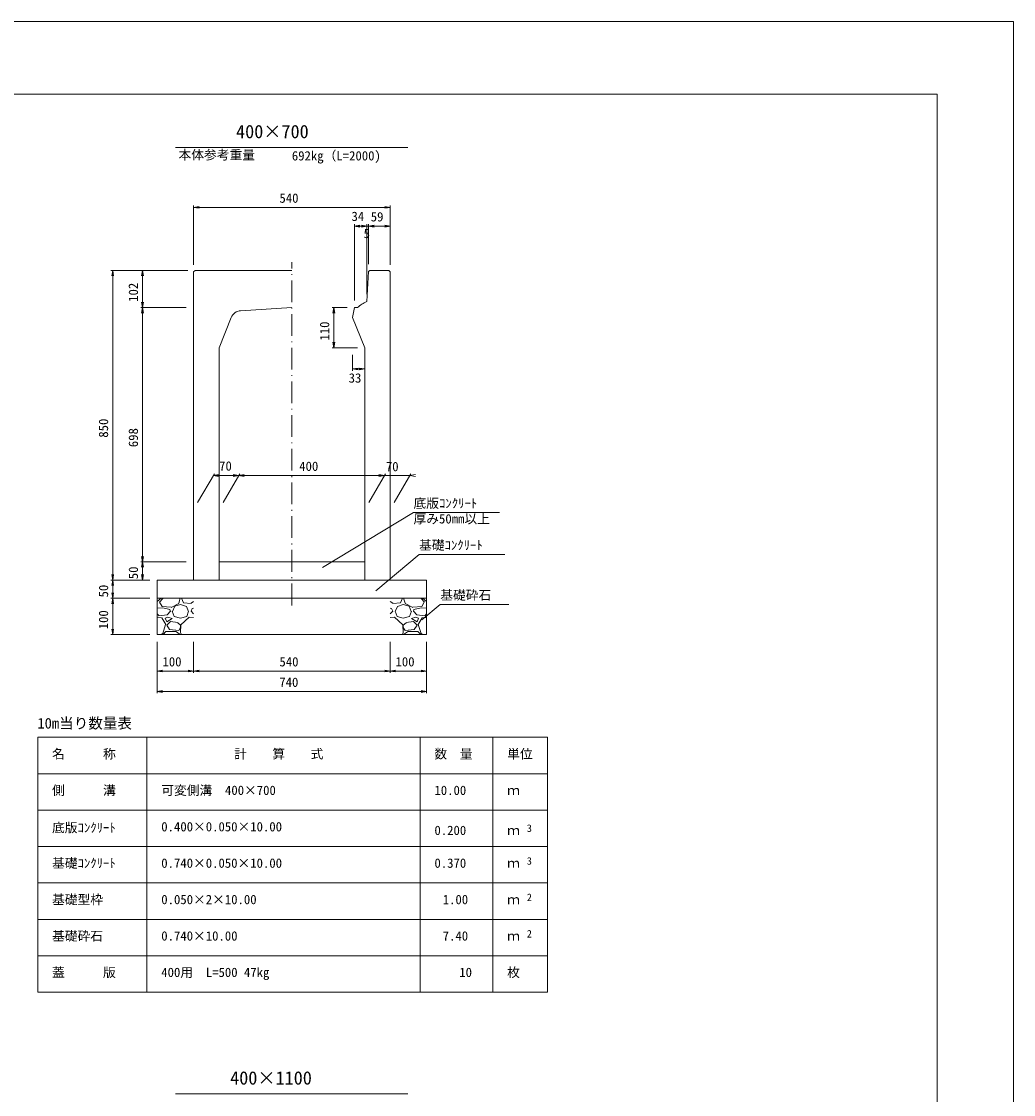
# Model space of a CAD drawing. Units: millimetres, scale not verified. Extents: x 0 to 84100, y 0 to 59400.
# Drawn here: x 56852 to 84100, y 29929 to 59400 of the extents above; entities that cross this region are included whole.
import ezdxf
from ezdxf.enums import TextEntityAlignment as Align

# ---------------------------------------------------------------- set-up
doc = ezdxf.new("R2010")
doc.units = ezdxf.units.MM
doc.header["$LTSCALE"] = 100
doc.linetypes.add('DASHED_DOTTED', pattern=[9.25, 6, -1.5, 0.25, -1.5])
for name, color, linetype, lineweight in [('0_2', 7, 'Continuous', 9), ('D-STR-DIM', 7, 'Continuous', 18), ('D-STR-DIM（寸法）', 7, 'Continuous', 18), ('D-STR-HTXT（旗揚げ）', 4, 'Continuous', 18), ('D-STR-STRn（構造物）', 7, 'Continuous', 18), ('D-TTL(外枠）', 2, 'Continuous', 18), ('DEFPOINTS_3', 8, 'Continuous', 18), ('作図レイヤ', 1, 'Continuous', 18)]:
    doc.layers.add(name, color=color, linetype=linetype, lineweight=lineweight)
doc.layers.add('D-STR-TXT（文字）', color=7, linetype='Continuous')
doc.styles.add('ＭＳ ゴシック', font='')
doc.styles.get('ＭＳ ゴシック').set_extended_font_data('MS Gothic')

msp = doc.modelspace()

# ---------------------------------------------------------------- linework, layer by layer
at = {"layer": '0_2'}
for p, q in [((61579.7, 54293.1), (61729.7, 54318.1)), ((61729.7, 54268.1), (61579.7, 54293.1)), ((66829.7, 54318.1), (66979.7, 54293.1)), ((66979.7, 54293.1), (66829.7, 54268.1)), ((65999.7, 53779.8), (66149.7, 53804.8)), ((66149.7, 53754.8), (65999.7, 53779.8)), ((66189.7, 53804.8), (66339.7, 53779.8)), ((66339.7, 53779.8), (66189.7, 53754.8)), ((66388, 53779.8), (66538, 53804.8)), ((66538, 53754.8), (66388, 53779.8)), ((66829.7, 53804.8), (66979.7, 53779.8)), ((66979.7, 53779.8), (66829.7, 53754.8)), ((59334.1, 52410.3), (59359.1, 52560.3)), ((59359.1, 52560.3), (59384.1, 52410.3)), ((60153.2, 52410.3), (60178.2, 52560.3)), ((60178.2, 52560.3), (60203.2, 52410.3)), ((60178.2, 51540.3), (60153.2, 51690.3)), ((60203.2, 51690.3), (60178.2, 51540.3)), ((60153.2, 51390.3), (60178.2, 51540.3)), ((60178.2, 51540.3), (60203.2, 51390.3)), ((65407.5, 51390.3), (65432.5, 51540.3)), ((65432.5, 51540.3), (65457.5, 51390.3)), ((65432.5, 50440.3), (65407.5, 50590.3)), ((65457.5, 50590.3), (65432.5, 50440.3)), ((65948.7, 49855.3), (66098.7, 49880.3)), ((66098.7, 49830.3), (65948.7, 49855.3)), ((66129.7, 49880.3), (66279.7, 49855.3)), ((66279.7, 49855.3), (66129.7, 49830.3)), ((62120.6, 46929), (62270.6, 46954)), ((62270.6, 46904), (62120.6, 46929)), ((62670.6, 46954), (62820.6, 46929)), ((62820.6, 46929), (62670.6, 46904)), ((62820.6, 46929), (62970.6, 46954)), ((62970.6, 46904), (62820.6, 46929)), ((66670.6, 46954), (66820.6, 46929)), ((66820.6, 46929), (66670.6, 46904)), ((67520.6, 46929), (67670.6, 46954)), ((67670.6, 46904), (67520.6, 46929)), ((60178.2, 44560.3), (60153.2, 44710.3)), ((60153.2, 44410.3), (60178.2, 44560.3)), ((60203.2, 44710.3), (60178.2, 44560.3)), ((60178.2, 44560.3), (60203.2, 44410.3)), ((59359.1, 44060.3), (59334.1, 44210.3)), ((59384.1, 44210.3), (59359.1, 44060.3)), ((60178.2, 44060.3), (60153.2, 44210.3)), ((60203.2, 44210.3), (60178.2, 44060.3)), ((59334.1, 43910.3), (59359.1, 44060.3)), ((59359.1, 44060.3), (59384.1, 43910.3)), ((59359.1, 43560.3), (59334.1, 43710.3)), ((59384.1, 43710.3), (59359.1, 43560.3)), ((59334.1, 43410.3), (59359.1, 43560.3)), ((59359.1, 43560.3), (59384.1, 43410.3)), ((59359.1, 42560.3), (59334.1, 42710.3)), ((59384.1, 42710.3), (59359.1, 42560.3)), ((60579.7, 41560.3), (60729.7, 41585.3)), ((60729.7, 41535.3), (60579.7, 41560.3)), ((61429.7, 41585.3), (61579.7, 41560.3)), ((61579.7, 41560.3), (61429.7, 41535.3)), ((61579.7, 41560.3), (61729.7, 41585.3)), ((61729.7, 41535.3), (61579.7, 41560.3)), ((66829.7, 41585.3), (66979.7, 41560.3)), ((66979.7, 41560.3), (66829.7, 41535.3)), ((66979.7, 41560.3), (67129.7, 41585.3)), ((67129.7, 41535.3), (66979.7, 41560.3)), ((67829.7, 41585.3), (67979.7, 41560.3)), ((67979.7, 41560.3), (67829.7, 41535.3)), ((60579.7, 40998), (60729.7, 41023)), ((60729.7, 40973), (60579.7, 40998)), ((67829.7, 41023), (67979.7, 40998)), ((67979.7, 40998), (67829.7, 40973))]:
    msp.add_line(p, q, dxfattribs=at)
at = {"layer": '0_2', "lineweight": 18}
for p, q in [((61579.7, 54293.1), (61599.7, 54293.1)), ((66979.7, 54293.1), (66959.7, 54293.1)), ((65999.7, 53779.8), (66019.7, 53779.8)), ((66339.7, 53779.8), (66319.7, 53779.8)), ((66388, 53779.8), (66408, 53779.8)), ((66979.7, 53779.8), (66959.7, 53779.8)), ((59359.1, 52560.3), (59359.1, 52540.3)), ((60178.2, 52560.3), (60178.2, 52540.3)), ((60178.2, 51540.3), (60178.2, 51560.3)), ((60178.2, 51540.3), (60178.2, 51520.3)), ((65432.5, 51540.3), (65432.5, 51520.3)), ((65432.5, 50440.3), (65432.5, 50460.3)), ((65948.7, 49855.3), (65968.7, 49855.3)), ((66279.7, 49855.3), (66259.7, 49855.3)), ((62120.6, 46929), (62140.6, 46929)), ((62820.6, 46929), (62800.6, 46929)), ((62820.6, 46929), (62840.6, 46929)), ((66820.6, 46929), (66800.6, 46929)), ((67520.6, 46929), (67540.6, 46929)), ((60178.2, 44560.3), (60178.2, 44580.3)), ((60178.2, 44560.3), (60178.2, 44540.3)), ((59359.1, 44060.3), (59359.1, 44080.3)), ((59359.1, 44060.3), (59359.1, 44040.3)), ((60178.2, 44060.3), (60178.2, 44080.3)), ((59359.1, 43560.3), (59359.1, 43580.3)), ((59359.1, 43560.3), (59359.1, 43540.3)), ((59359.1, 42560.3), (59359.1, 42580.3)), ((60579.7, 41560.3), (60599.7, 41560.3)), ((61579.7, 41560.3), (61559.7, 41560.3)), ((61579.7, 41560.3), (61599.7, 41560.3)), ((66979.7, 41560.3), (66959.7, 41560.3)), ((66979.7, 41560.3), (66999.7, 41560.3)), ((67979.7, 41560.3), (67959.7, 41560.3)), ((60579.7, 40998), (60599.7, 40998)), ((67979.7, 40998), (67959.7, 40998))]:
    msp.add_line(p, q, dxfattribs=at)
at = {"layer": 'D-STR-DIM'}
for p, q in [((60579.7, 42360.3), (60579.7, 40948)), ((61579.7, 42360.3), (61579.7, 41510.3)), ((66979.7, 42360.3), (66979.7, 41510.3)), ((67979.7, 42360.3), (67979.7, 40948)), ((60599.7, 41560.3), (61559.7, 41560.3)), ((61599.7, 41560.3), (66959.7, 41560.3)), ((66999.7, 41560.3), (67959.7, 41560.3)), ((60599.7, 40998), (67959.7, 40998))]:
    msp.add_line(p, q, dxfattribs=at)
at = {"layer": 'D-STR-DIM（寸法）'}
for p, q in [((65999.7, 51740.3), (65999.7, 53829.8)), ((66019.7, 53779.8), (66319.7, 53779.8)), ((66339.7, 51906.5), (66339.7, 53829.8)), ((66388, 53779.8), (66339.7, 53779.8)), ((66388, 52730.4), (66388, 53829.8)), ((66408, 53779.8), (66959.7, 53779.8)), ((66979.7, 52720.3), (66979.7, 53829.8)), ((61419.7, 52560.3), (59309.1, 52560.3)), ((59359.1, 52540.3), (59359.1, 44080.3)), ((60178.2, 52540.3), (60178.2, 51560.3)), ((61379.7, 51540.3), (60128.2, 51540.3)), ((60178.2, 51520.3), (60178.2, 44580.3)), ((65799.7, 51540.3), (65382.5, 51540.3)), ((65432.5, 51520.3), (65432.5, 50460.3)), ((66079.7, 50440.3), (65382.5, 50440.3)), ((65948.7, 50240.3), (65948.7, 49805.3)), ((66279.7, 50240.3), (66279.7, 49805.3)), ((65968.7, 49855.3), (66259.7, 49855.3)), ((61691.5, 46185.7), (62149.5, 46979)), ((62800.6, 46929), (62140.6, 46929)), ((62391.5, 46185.7), (62849.5, 46979)), ((62840.6, 46929), (66800.6, 46929)), ((66391.5, 46185.7), (66849.5, 46979)), ((66820.6, 46929), (67520.6, 46929)), ((67091.5, 46185.7), (67549.5, 46979)), ((67540.6, 46929), (67560.6, 46929)), ((61379.7, 44560.3), (60128.2, 44560.3)), ((60178.2, 44080.3), (60178.2, 44540.3)), ((60379.7, 44060.3), (59309.1, 44060.3)), ((60379.7, 44060.3), (59309.1, 44060.3)), ((59359.1, 44040.3), (59359.1, 43580.3)), ((60379.7, 43560.3), (59309.1, 43560.3)), ((59359.1, 43540.3), (59359.1, 42580.3)), ((60379.7, 42560.3), (59309.1, 42560.3))]:
    msp.add_line(p, q, dxfattribs=at)
at = {"layer": 'D-STR-HTXT（旗揚げ）'}
for p, q in [((61083.5, 55938.6), (67461.8, 55938.6)), ((65116.7, 44406.4), (67619.7, 45913.2)), ((69979.5, 45913.2), (67619.7, 45913.2)), ((66580.5, 43762.2), (67772.2, 44763.5)), ((70132, 44763.5), (67772.2, 44763.5)), ((67847.5, 42963.2), (68355.9, 43389.3)), ((70242.2, 43389.3), (68355.9, 43389.3)), ((57299.9, 39739.5), (71299.9, 39739.5)), ((57299.9, 32739.5), (57299.9, 39739.5)), ((60299.9, 32739.5), (60299.9, 39739.5)), ((67799.9, 32739.5), (67799.9, 39739.5)), ((69799.9, 32739.5), (69799.9, 39739.5)), ((71299.9, 32739.5), (71299.9, 39739.5)), ((57299.9, 38739.5), (71299.9, 38739.5)), ((57299.9, 37739.5), (71299.9, 37739.5)), ((57299.9, 36739.5), (71299.9, 36739.5)), ((57299.9, 35739.5), (71299.9, 35739.5)), ((57299.9, 34739.5), (71299.9, 34739.5)), ((57299.9, 33739.5), (71299.9, 33739.5)), ((57299.9, 32739.5), (71299.9, 32739.5)), ((61083.5, 29946.9), (67461.8, 29946.9))]:
    msp.add_line(p, q, dxfattribs=at)
at = {"layer": 'D-STR-STRn（構造物）', "linetype": 'DASHED_DOTTED'}
msp.add_line((64279.7, 43364), (64279.7, 52792.7), dxfattribs=at)
at = {"layer": 'D-STR-STRn（構造物）'}
for p, q in [((62279.7, 44560.3), (66279.7, 44560.3)), ((60579.7, 44060.3), (67979.7, 44060.3)), ((60579.7, 44060.3), (60579.7, 42560.3)), ((67979.7, 44060.3), (67979.7, 42560.3)), ((60579.7, 43560.3), (67979.7, 43560.3)), ((60579.7, 43473.3), (60692.3, 43560.3)), ((60641.4, 43449.9), (60740.8, 43560.3)), ((60713.4, 43329.3), (60643.4, 43449.3)), ((60960.8, 43311.9), (60710.8, 43331.9)), ((61171.9, 43419.1), (60961.9, 43309.1)), ((61001.2, 43199.8), (61061.2, 43339.8)), ((61061.5, 43339.8), (61221.5, 43389.8)), ((61211.8, 43559.8), (61171.8, 43419.8)), ((61221.1, 43389.8), (61381.1, 43329.8)), ((61245.9, 43560.3), (61299.8, 43432.2)), ((61300.8, 43429.3), (61510.8, 43419.3)), ((61381.6, 43329.6), (61441.6, 43199.6)), ((61511.5, 43420.6), (61579.7, 43473.3)), ((67047.9, 43420.6), (66979.7, 43473.3)), ((67258.6, 43429.3), (67048.6, 43419.3)), ((67177.8, 43329.6), (67117.8, 43199.6)), ((67338.3, 43389.8), (67178.3, 43329.8)), ((67313.6, 43560.3), (67259.6, 43432.2)), ((67497.9, 43339.8), (67337.9, 43389.8)), ((67347.6, 43559.8), (67387.6, 43419.8)), ((67387.5, 43419.1), (67597.5, 43309.1)), ((67558.2, 43199.8), (67498.2, 43339.8)), ((67598.6, 43311.9), (67848.6, 43331.9)), ((67918, 43449.9), (67818.6, 43560.3)), ((67846, 43329.3), (67916, 43449.3)), ((67979.7, 43473.3), (67867.1, 43560.3)), ((60732.3, 43298.7), (60579.7, 43282.6)), ((60621.1, 43083.1), (60579.7, 43128.3)), ((60701.7, 43018.8), (60579.7, 43029)), ((60850.7, 43100.5), (60620.7, 43080.5)), ((60931.1, 43250.4), (60731.1, 43300.4)), ((60871.3, 43039.5), (60801.3, 43009.5)), ((60941.4, 43199.9), (60851.4, 43099.9)), ((60991.8, 43000), (60871.8, 43040)), ((60941.6, 43199.2), (60931.6, 43249.2)), ((60990.6, 43200.1), (61050.6, 43060.1)), ((61050.7, 43059.1), (61220.7, 43009.1)), ((61222, 43009.3), (61392, 43059.3)), ((61461.7, 43039.8), (61231.7, 42829.8)), ((61391.1, 43060.3), (61441.1, 43200.3)), ((61579.7, 43029), (61461.7, 43038.8)), ((61579.7, 43128.3), (61511.1, 43203.1)), ((61511.2, 43200.1), (61541.2, 43280.1)), ((61579.7, 43282.6), (61542.3, 43278.7)), ((66979.7, 43282.6), (67017.1, 43278.7)), ((66979.7, 43128.3), (67048.3, 43203.1)), ((66979.7, 43029), (67097.7, 43038.8)), ((67048.2, 43200.1), (67018.2, 43280.1)), ((67097.7, 43039.8), (67327.7, 42829.8)), ((67168.3, 43060.3), (67118.3, 43200.3)), ((67337.4, 43009.3), (67167.4, 43059.3)), ((67508.7, 43059.1), (67338.7, 43009.1)), ((67568.8, 43200.1), (67508.8, 43060.1)), ((67567.6, 43000), (67687.6, 43040)), ((67617.9, 43199.2), (67627.9, 43249.2)), ((67618, 43199.9), (67708, 43099.9)), ((67628.3, 43250.4), (67828.3, 43300.4)), ((67688.1, 43039.5), (67758.1, 43009.5)), ((67708.7, 43100.5), (67938.7, 43080.5)), ((67827.1, 43298.7), (67979.7, 43282.6)), ((67857.7, 43018.8), (67979.7, 43029)), ((67938.3, 43083.1), (67979.7, 43128.3)), ((60813.6, 42840.4), (60703.6, 43020.4)), ((60731.5, 42589.5), (60811.5, 42839.5)), ((60801.1, 43009.9), (60841.1, 42909.9)), ((60841.1, 42910.1), (60991.1, 43000.1)), ((60841.1, 42820.2), (60921.1, 42700.2)), ((60941.4, 42919.8), (60841.4, 42819.8)), ((61142.6, 42890.4), (60942.6, 42920.4)), ((61223.5, 42817.8), (61143.5, 42887.8)), ((61171.7, 42670), (61221.7, 42760)), ((61231, 42830.4), (61221, 42620.4)), ((61221.5, 42759.9), (61221.5, 42819.9)), ((67328.4, 42830.4), (67338.4, 42620.4)), ((67335.9, 42817.8), (67415.9, 42887.8)), ((67387.7, 42670), (67337.7, 42760)), ((67337.9, 42759.9), (67337.9, 42819.9)), ((67416.8, 42890.4), (67616.8, 42920.4)), ((67718.3, 42910.1), (67568.3, 43000.1)), ((67618, 42919.8), (67718, 42819.8)), ((67718.3, 42820.2), (67638.3, 42700.2)), ((67758.3, 43009.9), (67718.3, 42909.9)), ((67745.8, 42840.4), (67855.8, 43020.4)), ((67827.9, 42589.5), (67747.9, 42839.5)), ((60579.7, 42560.3), (67979.7, 42560.3)), ((60692.3, 42560.3), (60731.5, 42590.6)), ((60740.8, 42560.3), (60821.4, 42649.9)), ((60821.5, 42649.9), (61081.5, 42649.9)), ((60921.8, 42699.4), (61171.8, 42669.4)), ((61081.1, 42652.2), (61211.1, 42562.2)), ((61219.8, 42622.2), (61245.9, 42560.3)), ((67339.6, 42622.2), (67313.6, 42560.3)), ((67478.3, 42652.2), (67348.3, 42562.2)), ((67637.7, 42699.4), (67387.7, 42669.4)), ((67737.9, 42649.9), (67477.9, 42649.9)), ((67818.6, 42560.3), (67738, 42649.9)), ((67867.1, 42560.3), (67827.9, 42590.6))]:
    msp.add_line(p, q, dxfattribs=at)
at = {"layer": 'D-TTL(外枠）'}
for p in [(2500, 57400), (82000, 2000)]:
    msp.add_line(p, (82000, 57400), dxfattribs=at)
at = {"layer": 'DEFPOINTS_3'}
for p in [(0, 59400), (84100, 0)]:
    msp.add_line(p, (84100, 59400), dxfattribs=at)
at = {"layer": '作図レイヤ', "color": 7}
for p, q in [((61579.7, 52720.3), (61579.7, 54343.1)), ((61599.7, 54293.1), (66959.7, 54293.1)), ((66979.7, 52720.3), (66979.7, 54343.1))]:
    msp.add_line(p, q, dxfattribs=at)
at = {"layer": '作図レイヤ'}
for p, q in [((61619.7, 52560.3), (61579.7, 52520.3)), ((61579.7, 52520.3), (61579.7, 44060.3)), ((64279.7, 52560.3), (61619.7, 52560.3)), ((66388, 52530.4), (66339.7, 51706.5)), ((66388, 52530.4), (66419.7, 52560.3)), ((66419.7, 52560.3), (66939.7, 52560.3)), ((66939.7, 52560.3), (66979.7, 52520.3)), ((66979.7, 52520.3), (66979.7, 44060.3)), ((64279.7, 51540.3), (62871.3, 51455.8)), ((65948.7, 51267.8), (65999.7, 51540.3)), ((65999.7, 51540.3), (66079.7, 51540.3)), ((62610.7, 51267.8), (62279.7, 50440.3)), ((65948.7, 51267.8), (66279.7, 50440.3)), ((62279.7, 50440.3), (62279.7, 44060.3)), ((66279.7, 50440.3), (66279.7, 44060.3)), ((62279.7, 44060.3), (61579.7, 44060.3)), ((66979.7, 44060.3), (66279.7, 44060.3))]:
    msp.add_line(p, q, dxfattribs=at)
for centre, radius, start, end in [((66632.5, 50962), 800, 111.465, 133.704), ((62889.2, 51156.3), 300, 93.43363, 158.19859)]:
    msp.add_arc(centre, radius, start, end, dxfattribs=at)

# ---------------------------------------------------------------- texts
at = {"layer": 'D-STR-DIM', "style": 'ＭＳ ゴシック'}
for s, p in [('100', (60725.3, 41610.3)), ('540', (63937.7, 41610.3)), ('100', (67125.3, 41610.3)), ('740', (63933.3, 41048))]:
    msp.add_text(s, height=256.6, dxfattribs=at).set_placement(p, align=Align.BOTTOM_LEFT)
at = {"layer": 'D-STR-DIM（寸法）', "style": 'ＭＳ ゴシック'}
for s, p in [('34', (65916.8, 53842.9)), ('59', (66444.9, 53830.9)), ('5', (66249.6, 53371.6)), ('33', (65839, 49403.9)), ('70', (62281.3, 46987.3)), ('400', (64481.3, 46979)), ('70', (66861.4, 46971))]:
    msp.add_text(s, height=256.6, dxfattribs=at).set_placement(p, align=Align.BOTTOM_LEFT)
for s, p in [('102', (60128.2, 51699.4)), ('110', (65382.5, 50635.9)), ('850', (59309.1, 47968.3)), ('698', (60128.2, 47708.3)), ('50', (60130, 44082)), ('50', (59310.6, 43582)), ('100', (59309.1, 42705.9))]:
    msp.add_text(s, height=256.6, rotation=90, dxfattribs=at).set_placement(p, align=Align.BOTTOM_LEFT)
at = {"layer": 'D-STR-TXT（文字）', "style": 'ＭＳ ゴシック'}
for s, height, p in [('400×700', 366.6, (62746.1, 56083.5)), ('本体参考重量', 256.6, (61166.5, 55531.9)), ('692kg（L=2000)', 256.6, (64278.5, 55505.6)), ('底版ｺﾝｸﾘｰﾄ', 256.6, (67619.7, 45963.2)), ('厚み50mm以上', 256.6, (67619.7, 45536)), ('基礎ｺﾝｸﾘｰﾄ', 256.6, (67772.2, 44813.5)), ('基礎砕石', 256.6, (68355.9, 43439.3)), ('10m当り数量表', 293.3, (57288.9, 39892.1)), ('名\u3000\u3000\u3000称', 256.6, (57692.1, 39079.9)), ('計\u3000\u3000算\u3000\u3000式', 256.6, (62692.9, 39079.9)), ('数\u3000量', 256.6, (68192.1, 39079.9)), ('単位', 256.6, (70192.1, 39079.9)), ('側\u3000\u3000\u3000溝', 256.6, (57692.1, 38079.9)), ('可変側溝\u3000400×700', 256.6, (60692.1, 38079.9)), ('10.00', 256.6, (68194.8, 38079.9)), ('ｍ', 256.6, (70192.1, 38079.9)), ('底版ｺﾝｸﾘｰﾄ', 256.6, (57692.1, 37053.3)), ('0.400×0.050×10.00', 256.6, (60692.1, 37079.9)), ('0.200', 256.6, (68194.8, 36979.9)), ('ｍ', 256.6, (70192.1, 36979.9)), ('3', 205.3, (70732.3, 37080.3)), ('基礎ｺﾝｸﾘｰﾄ', 256.6, (57692.1, 36079.9)), ('0.740×0.050×10.00', 256.6, (60692.1, 36079.9)), ('0.370', 256.6, (68194.8, 36079.9)), ('ｍ', 256.6, (70192.1, 36079.9)), ('3', 205.3, (70732.3, 36180.3)), ('基礎型枠', 256.6, (57692.1, 35079.9)), ('0.050×2×10.00', 256.6, (60692.1, 35079.9)), ('1.00', 256.6, (68422.2, 35079.9)), ('2', 205.3, (70732.3, 35180.3)), ('ｍ', 256.6, (70192.1, 35079.9)), ('基礎砕石', 256.6, (57692.1, 34079.9)), ('0.740×10.00', 256.6, (60692.1, 34079.9)), ('7.40', 256.6, (68422.2, 34079.9)), ('ｍ', 256.6, (70192.1, 34079.9)), ('2', 205.3, (70732.3, 34180.3)), ('蓋\u3000\u3000\u3000版', 256.6, (57692.1, 33079.9)), ('400用\u3000L=500 47kg', 256.6, (60692.1, 33079.9)), ('10', 256.6, (68877, 33079.9)), ('枚', 256.6, (70192.1, 33079.9)), ('400×1100', 366.6, (62583.6, 30091.8))]:
    msp.add_text(s, height=height, dxfattribs=at).set_placement(p, align=Align.BOTTOM_LEFT)
at = {"layer": '作図レイヤ', "color": 7, "style": 'ＭＳ ゴシック'}
msp.add_text('540', height=256.6, dxfattribs=at).set_placement((63937.7, 54343.1), align=Align.BOTTOM_LEFT)

doc.saveas('drawing.dxf')
